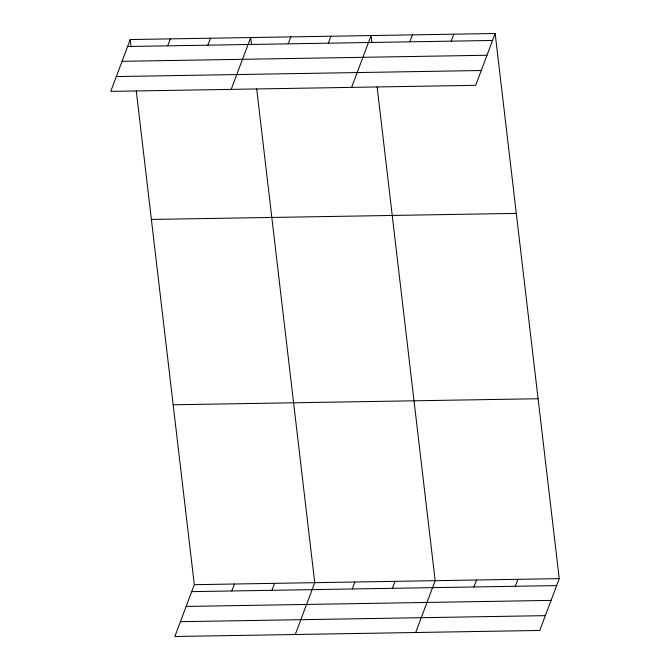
<?xml version="1.0" encoding="UTF-8"?>
<svg xmlns="http://www.w3.org/2000/svg" width="670" height="670" viewBox="0 0 670 670"><rect width="100%" height="100%" fill="white"/><g stroke="black" fill="none" stroke-linecap="round" stroke-linejoin="round"><path stroke-width="1" d="M130.231 39.547L110.759 91.371L475.683 85.325L495.155 33.5L130.231 39.547L131.077 46.741M167.76 45.836L170.373 38.885M207.901 45.175L210.522 38.215M231.184 89.37L250.664 37.554L251.51 44.748M288.184 43.843L290.805 36.883M328.325 43.173L330.947 36.222M351.608 87.376L371.088 35.552L371.934 42.754M136.278 90.944L194.317 584.676L174.845 636.5L539.769 630.453L559.241 578.629L495.155 33.5M409.831 41.825L412.444 34.873M231.845 590.974L234.458 584.014M451.186 41.138L453.799 34.187M271.986 590.304L274.599 583.352M295.269 634.507L314.741 582.682L256.702 88.951M352.269 588.972L354.882 582.021M392.411 588.31L395.024 581.351M415.693 632.505L435.165 580.689L377.126 86.958M473.916 586.962L476.529 580.002M515.272 586.275L517.885 579.316M127.618 46.506L492.542 40.46M122.057 61.305L486.981 55.258M116.32 76.564L481.244 70.517M151.386 219.442L516.31 213.395M173.17 404.789L538.094 398.742M194.317 584.676L559.241 578.629M191.704 591.635L556.628 585.588M186.143 606.442L551.067 600.395M180.406 621.693L545.33 615.646"/></g></svg>
